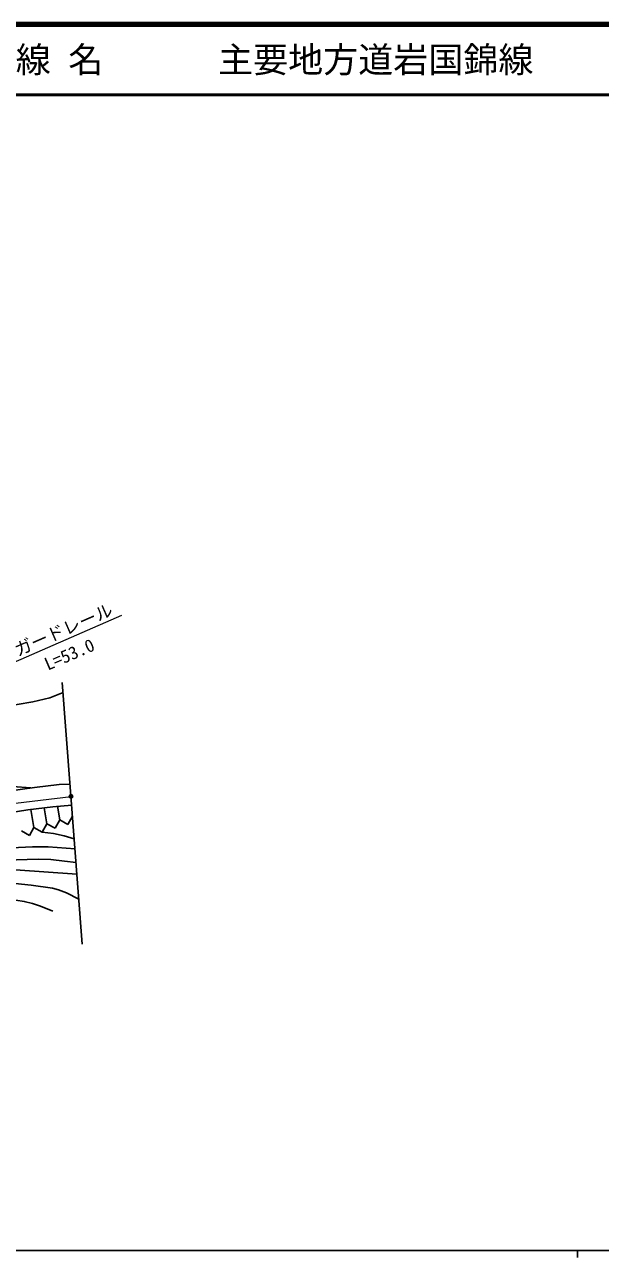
# Model space of a CAD drawing. Units: millimetres, scale not verified. Extents: x 40000 to 680000, y 20000 to 380000.
# Drawn here: x 189151 to 271278, y 204000 to 380000 of the extents above; entities that cross this region are included whole.
import ezdxf
from ezdxf.enums import TextEntityAlignment as Align

# ---------------------------------------------------------------- set-up
doc = ezdxf.new("R2010")
doc.units = ezdxf.units.MM
doc.header["$LTSCALE"] = 1000
doc.header["$PDMODE"] = 32
doc.header["$PDSIZE"] = 500
doc.linetypes.add('CHAIN', pattern=[18.5, 12, -1.5, 3.5, -1.5])
for name, color, linetype, lineweight in [('M-BGD', 7, 'Continuous', 25), ('M-BMK', 2, 'CHAIN', 13), ('M-STR-HTXT', 7, 'Continuous', 13), ('M-TTL', 2, 'Continuous', 140), ('M-TTL-BAND', 7, 'Continuous', 25), ('M-TTL-LINE', 7, 'Continuous', 50)]:
    doc.layers.add(name, color=color, linetype=linetype, lineweight=lineweight)
doc.layers.add('M-OTRS', color=6, linetype='Continuous')
doc.layers.add('M-TTL-TXT', color=7, linetype='Continuous')
doc.styles.add('ＭＳ ゴシック', font='')
doc.styles.get('ＭＳ ゴシック').set_extended_font_data('MS Gothic')

msp = doc.modelspace()

# ---------------------------------------------------------------- linework, layer by layer
at = {"layer": 'M-BGD'}
for p, q in [((194523, 286093), (197372, 248718)), ((186773, 270580), (190541, 271092)), ((190541, 271092), (194052, 271497)), ((194052, 271497), (195630, 271576)), ((186636, 267419), (189587, 267883)), ((189587, 267883), (193162, 268331)), ((190472, 265363), (190025, 267938)), ((192308, 265904), (191937, 268177)), ((193162, 268331), (195858, 268583)), ((194144, 266445), (193857, 268396)), ((192308, 265904), (191661, 264715)), ((193496, 265256), (192308, 265904)), ((194144, 266445), (193496, 265256)), ((195332, 265797), (194144, 266445)), ((195980, 266986), (195332, 265797)), ((189834, 264243), (188715, 264881)), ((190472, 265363), (189834, 264243)), ((191661, 264715), (190472, 265363))]:
    msp.add_line(p, q, dxfattribs=at)
for points in [[(190032, 271023), (187427, 271213), (184741, 271522), (184246, 271673), (183512, 272053), (183237, 272316), (183038, 272694), (182944, 273266), (182958, 273900), (183029, 275249), (182989, 276661), (182949, 277830), (183010, 279014), (183160, 279809), (183423, 280590), (183716, 281106), (184069, 281493), (184557, 281827), (185113, 282084), (186522, 282536), (188078, 282916), (190301, 283331), (192731, 283899), (194635, 284629)], [(191661, 264715), (193252, 264510), (194789, 264193), (196224, 263775)], [(182839, 262269), (185643, 262333), (188275, 262493), (190277, 262590), (192482, 262589), (196335, 262325)], [(156510, 244747), (157711, 246827), (159031, 248904), (159868, 250037), (160786, 251095), (161641, 251915), (162733, 252792), (164710, 254146), (166917, 255527), (169512, 257158), (172137, 258680), (173241, 259160), (174572, 259612), (175778, 259916), (177355, 260183), (179550, 260383), (181960, 260492), (186396, 260725), (191072, 260858), (192872, 260785), (194847, 260588), (196485, 260356)], [(159294, 244560), (160891, 246865), (162617, 249160), (163777, 250541), (165153, 252001), (166249, 253029), (167649, 254182), (168797, 255001), (170167, 255841), (171370, 256459), (172663, 256998), (174562, 257643), (176427, 258171), (178377, 258638), (180344, 259005), (182142, 259230), (184142, 259366), (185857, 259390), (187859, 259308), (196611, 258702)], [(164635, 245095), (165910, 246651), (167265, 248123), (168266, 249030), (169370, 249891), (172682, 252182), (176365, 254593), (177776, 255404), (179404, 256203), (180521, 256659), (181857, 257087), (182869, 257313), (184261, 257489), (185667, 257540), (186893, 257491), (190079, 257145), (193114, 256714), (193985, 256474), (195096, 256034), (196884, 255127)], [(171570, 246740), (172864, 248274), (174148, 249623), (175199, 250551), (176318, 251401), (177663, 252284), (179070, 253076), (180340, 253680), (181649, 254189), (182799, 254536), (183976, 254785), (185369, 254964), (186702, 255023), (187909, 254978), (189101, 254822), (190252, 254541), (191387, 254151), (193165, 253408)]]:
    msp.add_lwpolyline(points, dxfattribs=at)
at = {"layer": 'M-BMK'}
msp.add_line((185859, 268603), (195764, 269818), dxfattribs=at)
at = {"layer": 'M-OTRS'}
msp.add_point((195764, 269818), dxfattribs=at)
at = {"layer": 'M-STR-HTXT'}
msp.add_line((161102, 277381), (203012, 295687), dxfattribs=at)
at = {"layer": 'M-TTL'}
msp.add_line((680000, 380000), (40000, 380000), dxfattribs=at)
at = {"layer": 'M-TTL-BAND'}
for p, q in [((40000, 205000), (579000, 205000)), ((268000, 205000), (268000, 204000))]:
    msp.add_line(p, q, dxfattribs=at)
at = {"layer": 'M-TTL-LINE'}
msp.add_line((40000, 370000), (680000, 370000), dxfattribs=at)

# ---------------------------------------------------------------- texts
at = {"layer": 'M-STR-HTXT', "style": 'ＭＳ ゴシック'}
for s, rotation, p in [('ガードレール', 23.577, (188400, 289276)), ('L=53.0', 23.477, (192679, 287249))]:
    msp.add_text(s, height=1833, rotation=rotation, dxfattribs=at).set_placement(p, align=Align.BOTTOM_LEFT)
at = {"layer": 'M-TTL-TXT', "style": 'ＭＳ ゴシック'}
for s, p in [('路 線 名', (180380, 375000)), ('主要地方道岩国錦線', (216734, 375000))]:
    msp.add_text(s, height=3666, dxfattribs=at).set_placement(p, align=Align.MIDDLE_LEFT)

doc.saveas('drawing.dxf')
